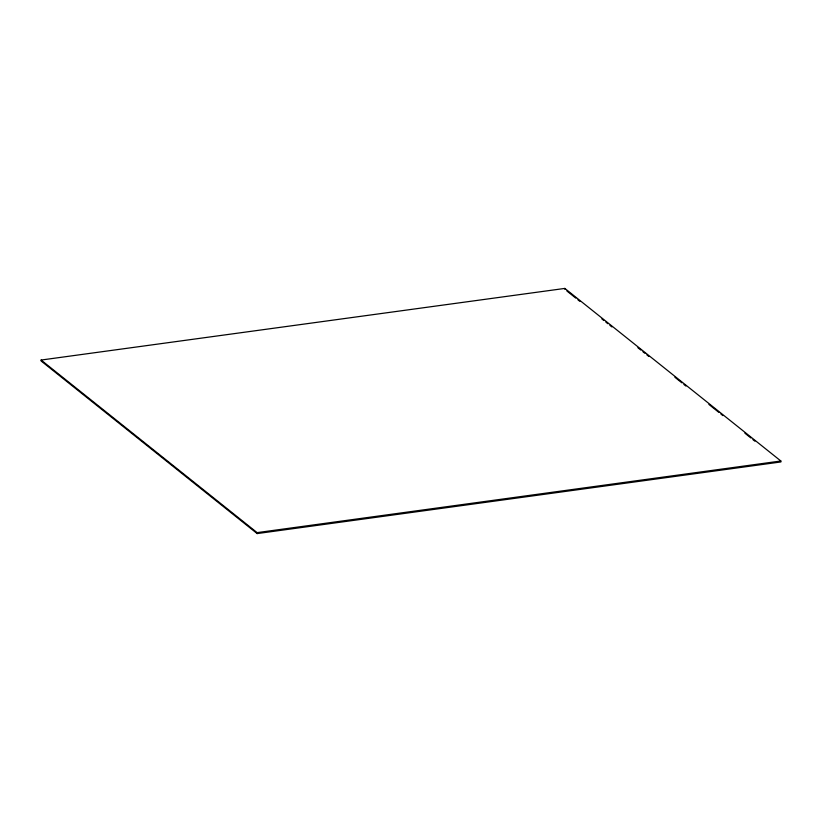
<?xml version="1.0" encoding="UTF-8"?>
<svg xmlns="http://www.w3.org/2000/svg" width="822" height="822" viewBox="0 0 822 822"><rect width="100%" height="100%" fill="white"/><g stroke="black" fill="none" stroke-linecap="round" stroke-linejoin="round"><path stroke-width="1.23" d="M41.1 360.046L564.837 288.419L780.859 460.998L780.9 461.954L257.163 533.581L41.141 361.002L41.1 360.046L257.132 532.625L780.859 460.998M566.872 290.978L575.873 298.17M577.876 299.763L579.87 301.366M601.879 318.946L603.882 320.539M605.876 322.142L607.879 323.734M609.883 325.337L611.876 326.93M637.882 347.706L640.883 350.1M642.886 351.703L644.88 353.296M646.883 354.899L648.887 356.491M674.883 377.267L681.89 382.857M683.883 384.46L685.887 386.052M708.893 404.434L718.89 412.418M720.894 414.021L722.898 415.613M744.896 433.194L750.897 437.992M752.901 439.585L754.894 441.188M564.837 288.419L564.868 289.375M257.132 532.625L257.163 533.581"/></g></svg>
